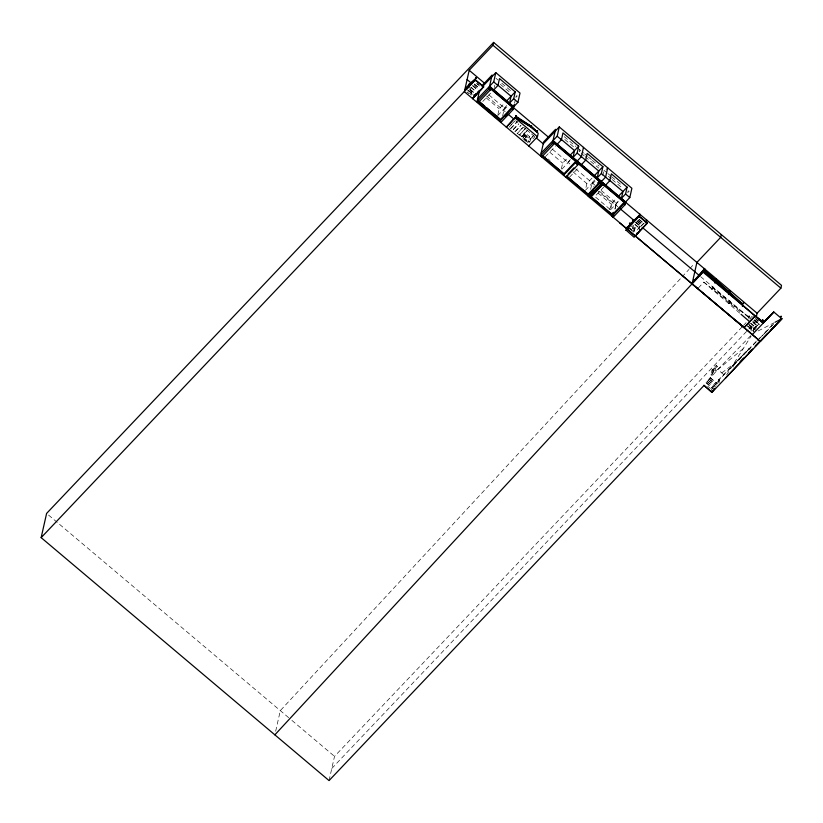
<?xml version="1.0" encoding="UTF-8"?>
<svg xmlns="http://www.w3.org/2000/svg" width="823" height="823" viewBox="0 0 823 823"><rect width="100%" height="100%" fill="white"/><g stroke="black" fill="none" stroke-linecap="round" stroke-linejoin="round"><path stroke-width="0.62" stroke-dasharray="4.12 3.09" d="M529.899 141.484C532.872 134.91 526.864 141.535 529.827 141.628M529.827 138.943L530.465 138.994M639.276 229.422C638.226 225.317 641.549 226.706 639.872 226.562M711.391 289.212C716.01 287.731 709.982 283.225 712.029 289.346M712.06 286.332L712.656 286.538M718.973 379.948C720.567 381.388 717.821 377.027 718.314 382.829M728.664 303.203C732.552 305.683 727.779 294.727 729.271 303.327M729.271 300.539L729.898 300.59M733.766 364.64C735.309 366.06 732.82 361.914 733.108 367.521M749.033 316.053C750.555 317.647 748.344 313.368 748.58 317.997M749.928 349.086L749.434 348.757L750.051 348.736M755.792 326.299C757.479 327.441 754.681 323.861 755.288 328.531M756.1 341.957L749.465 348.962M615.892 205.143L616.293 203.209L618.845 200.534M614.997 209.052L616.293 203.209L600.8 190.134M275.674 731.205L280.314 710.619L681.135 277.927M466.97 92.804L467.207 91.96L469.264 93.699L467.207 91.96M468.092 90.53L469.789 91.96L470.026 90.89M470.468 94.892L471.301 91.158L472.299 90.108L468.482 86.878M471.178 95.087L472.299 90.108M329.056 780.574L334.519 756.358L742.572 326.402M494.314 87.567L494.829 85.273M497.905 114.51L499.191 108.79L504.293 103.431M502.668 115.755L504.417 107.978L506.968 105.303M514.56 103.225L515.342 99.748M516.309 95.458L515.867 97.423L517.523 95.674M522.471 127.75L517.132 133.696L523.243 127.256M517.235 133.275L519.354 135.054L525.568 128.172M519.447 134.633L521.741 136.577L527.101 130.548M526.627 141.793L522.8 138.562L523.922 133.583L524.817 132.647L529.601 136.68L528.479 141.659L527.584 142.595L528.705 137.626L529.601 136.68M522.8 138.562L523.695 137.626L524.817 132.647M524.59 136.33L524.94 135.157L527.481 137.297L527.142 138.48L524.59 136.33L527.142 138.48M524.272 139.385L524.56 138.48L526.617 140.219L526.329 141.114L524.272 139.385L526.329 141.114M561.379 168.818L562.665 163.108L567.757 157.738M579.773 149.776L579.33 151.741L580.997 149.992M591.963 178.2L586.871 183.56L585.328 190.401L594.669 180.556M590.616 189.331L592.107 182.727L594.648 180.042M602.765 175.649L603.547 172.172L607.703 167.789M609.781 209.752L611.067 204.053L616.283 198.559M604 186.842L594.834 196.502L610.573 209.783L612.117 202.942L598.228 191.224M614.997 208.97L616.293 203.209M628.186 190.689L627.743 192.664L629.4 190.905M630.006 229.288L630.181 228.506L632.239 230.234M633.401 231.356L633.957 228.866L632.043 227.251M633.689 232.137L635.274 227.22L632.671 225.029M635.274 227.22L634.08 232.539L629.523 228.259M750.699 335.722L717.759 369.527L706.093 382.654L713.191 388.981M717.224 366.276L713.016 370.71L711.895 375.7L710.928 374.887L712.049 369.887L716.257 365.463L717.224 366.276L716.103 371.266L715.136 370.453L716.257 365.463M719.045 380.154L711.885 388.816L718.674 379.825L756.234 341.401M718.942 382.962L719.58 380.154M748.611 317.421L712.132 286.888M749.002 319.067L749.63 316.258M749.712 327.955L749.948 326.885M750.607 329.694L752.119 326.217L748.292 322.986M750.998 331.185L752.119 326.217M733.674 365.412L749.208 348.551L718.489 380.473M753.076 331.134L755.802 319.046M756.039 326.258L752.829 329.992L759.382 323.202M755.925 328.603L756.419 326.433M759.619 338.387L773.743 323.439M748.961 317.153L728.993 301.866L711.885 287.248M529.271 141.35L529.796 141.196M639.265 229.267L639.883 229.236M726.647 374.969L751.183 335.969M757.109 340.506L766.357 331.762M765.812 332.101L774.494 323.1M766.285 331.823L766.841 331.659L765.894 331.576M532.872 136.042L530.249 139.488L533.582 135.641M749.084 349.096L733.406 364.599L748.971 349.219M682.01 276.981L688.995 269.44M689.869 268.504L694.242 263.782M521.741 136.577L526.987 131.032M698.295 288.019L703.86 282.135L741.276 312.575M482.762 101.476L491.249 92.536M497.648 115.652L506.989 105.817M503.974 109.953L507.369 106.373M510.877 124.942L515.239 120.343M509.036 127.205L515.147 120.765M510.229 128.872L517.214 121.506M511.001 128.367L517.111 121.927M513.315 129.314L518.552 123.789M513.223 129.736L518.459 124.211M514.838 131.752L520.949 125.312M515.61 131.258L520.856 125.734M519.354 135.054L525.465 128.625M524.94 135.157L527.481 137.297M524.56 138.48L526.617 140.219M532.975 138.83L534.724 136.988M545.382 156.689L555.566 145.949M567.891 162.296L570.432 159.611M561.965 169.075L571.306 159.23M569.588 177.12L578.929 167.275M595.06 181.111L591.665 184.691L593.599 186.327M610.573 209.783L618.906 200.997M639.821 226.839L636.724 230.553L639.687 227.426M743.457 325.466L746.111 322.678M750.535 318.007L752.304 316.145M331.782 768.476L747.942 329.982M748.827 329.046L755.02 322.534L753.076 320.898M712.79 371.615L714.158 370.175L712.625 372.346M710.928 374.887L715.136 370.453M644.172 223.28L639.985 227.117L643.463 223.465M755.905 326.854L761.769 321.474M743.118 348.787L717.759 369.527L725.567 376.101M712.903 388.641L712.348 388.374L712.924 388.281M721.781 372.912L733.447 364.167M758.168 330.939L773.959 322.842M754.434 319.828L757.695 321.587M754.094 320.137L759.619 324.571L754.146 319.91M755.596 318.779L758.353 321.052M754.084 320.178L759.578 324.756M710.126 377.562L717.286 383.58M495.971 78.298L497.905 79.934M501.773 83.195L512.431 92.186M564.28 136.69L575.905 146.504M576.872 147.317L583.651 153.037M584.618 153.86L587.519 156.308M588.496 157.131L591.398 159.58M592.365 160.392L599.144 166.112M603.969 170.258L606.87 172.707M607.837 173.53L610.748 175.978M611.715 176.801L622.373 185.792M500.363 84.347L511.021 93.338M564.804 139.478L575.452 148.469M581.264 153.376L584.176 155.825M585.143 156.648L598.702 168.087M608.372 176.317L611.273 178.766M612.24 179.579L622.898 188.57M639.029 219.257L642.691 222.344M638.967 219.546L642.629 222.632M755.658 318.532L758.405 320.847M476.826 83.36L478.657 84.903M476.764 83.637L479.5 85.952M637.938 220.194L642.516 224.062M637.876 220.482L643.36 225.111M488.924 94.902L504.417 107.978M552.387 149.22L569.825 163.931M575.637 168.828L594.988 185.237M636.951 221.027L642.444 225.656M474.398 83.967L478.965 87.824M474.336 84.244L478.904 88.102M636.889 221.305L642.372 225.934M473.935 85.366L478.821 89.481M486.63 96.065L505.168 111.712M515.908 120.775L517.852 122.421M523.716 127.359L525.66 129.005M526.638 129.828L530.547 133.12M531.524 133.943L535.423 137.246M599.411 191.234L617.836 206.789M636.354 222.405L641.22 226.51M700.63 276.641L752.099 320.075M635.644 222.189L641.138 226.819M635.582 222.467L641.076 227.097M472.669 85.571L477.247 89.429M753.333 322.287L757.911 326.145M752.356 321.793L757.839 326.433M472.608 85.849L477.175 89.707M486.228 97.855L499.191 108.79M549.702 152.173L562.665 163.108M572.983 171.842L586.871 183.56M598.105 193.117L611.067 204.053M635.047 224.34L640.541 228.969M634.986 224.617L639.553 228.475M750.689 323.12L756.183 327.749M470.941 87.176L476.435 91.806M470.879 87.454L475.457 91.312M750.627 323.398L756.121 328.027M523.922 133.583L528.705 137.626M632.908 226.418L634.646 227.889M748.158 323.84L755.473 330.013M470.242 89.44L473.904 92.526M470.18 89.717L473.832 92.804M749.012 324.89L755.411 330.29M469.388 89.542L471.301 91.158M631.395 226.119L633.093 227.549L632.846 228.619L631.159 227.189M749.259 325.599L751.173 327.215M747.665 325.877L754.063 331.288M468.832 90.705L474.315 95.334M467.299 89.758L473.338 94.851M747.161 325.815L754.002 331.566M521.864 136.073L523.695 137.626M528.479 141.659L529.487 142.513M548.159 159.024L550.011 160.588M629.297 228.506L631.21 230.111M712.049 369.887L713.016 370.71M710.064 377.829L717.224 383.868M709.117 378.827L716.277 384.866M709.056 379.105L716.216 385.143M708.109 380.103L715.269 386.141M708.047 380.38L715.208 386.419M707.101 381.378L713.366 386.666M707.039 381.656L713.304 386.944M706.093 382.654L713.253 388.693M707.718 386.254L710.403 388.518M711.298 389.279L713.078 390.781M48.567 515.075L290.961 719.611M291.928 720.423L334.519 756.358M703.86 282.135L740.144 313.501M713.047 369.29L712.8 370.36L715.043 367.181L713.047 369.29"/><path stroke-width="1.23" d="M468.225 87.65L468.256 87.115L468.39 87.639M691.999 283.904L744.126 327.636L755.185 315.775L763.693 322.359L773.785 311.979L781.85 318.789L711.957 392.396L703.974 385.329L711.957 392.396M530.825 126.67L530.928 126.104L515.795 116.146L515.62 116.907L530.825 126.67L536.915 131.803L530.928 126.104L515.63 116.866M530.928 126.104L536.915 131.803L537.049 131.238M613.166 217.231L613.691 214.896M781.099 316.536C782.457 316.557 779.813 315.682 780.986 317.05M703.902 385.606L329.056 780.574L41.15 537.635L46.602 513.418L493.605 42.426L781.521 285.365L780.883 288.173L757.109 313.224L756.327 316.711M493.605 42.426L492.977 45.244L469.203 70.284L464.378 91.692L760.339 341.422L781.85 318.789L775.081 322.256M467.958 87.423L468.554 87.197M475.159 80.325L475.643 80.736L475.221 80.047M41.15 537.635L475.437 79.831L483.667 86.775L472.618 98.637L483.667 86.775M514.293 104.387L513.141 109.521L501.248 122.041L477.042 101.61L479.5 90.674M480.735 89.645L479.603 90.623M482.247 88.267L472.741 98.071M477.042 101.61L488.924 89.09L492.092 75.027L481.908 85.757M478.245 102.628L490.138 90.108L490.765 87.3M477.669 98.801L493.707 81.899L495.806 72.619L520.013 93.05L517.924 102.33L513.768 106.712L489.562 86.271M493.79 89.851L497.946 85.469L499.499 78.617L515.239 91.888L513.686 98.75L509.53 103.132L511.083 96.27L497.195 84.553M512.245 107.093L500.363 119.613L500.045 121.022L511.927 108.502L512.564 105.683M515.198 117.494L506.371 127.123L515.198 117.494L530.588 126.876L538.221 133.305L537.44 136.772L528.705 145.969M552.387 143.397L555.556 129.334L543.674 141.865L540.505 155.917L552.387 143.397L553.601 144.416L541.719 156.946L542.038 155.537L563.827 173.931L563.508 175.33L575.39 162.81L576.028 160.001M553.601 144.416L554.239 141.607M541.143 153.109L557.181 136.207L559.27 126.927L631.889 188.282L629.801 197.561L625.645 201.944L625.017 204.752L613.125 217.272L613.444 215.873M557.264 144.159L561.42 139.787L562.963 132.925L578.703 146.206L577.16 153.068L573.003 157.44L574.547 150.578L560.658 138.861M576.604 163.828L577.242 161.02L581.398 156.637L583.486 147.358M565.936 177.377L577.818 164.857L578.446 162.038M581.48 164.59L585.626 160.218L587.169 153.387L602.909 166.668L601.366 173.499L597.22 177.871L598.753 171.04L585.791 160.104M599.926 181.832L588.044 194.362L587.725 195.761L599.607 183.241L600.245 180.432M589.247 195.38L588.939 196.79L600.821 184.259L601.459 181.451L605.605 177.079L607.703 167.789M602.323 183.93L590.441 196.46L590.122 197.859L602.014 185.34L602.642 182.531M591.099 196.707L602.333 184.208M599.442 181.111L599.638 180.237L578.991 162.82L578.795 163.695L599.442 181.111L597.745 182.901M605.666 185.082L609.822 180.71L611.366 173.869L627.105 187.15L625.562 193.991L621.406 198.364L622.949 191.533L609.061 179.815M592.046 197.499L611.746 214.124L611.942 213.25M624.122 202.324L612.23 214.844L611.921 216.254L623.803 203.734L624.441 200.915M626.684 229.236L639.132 216.12L647.362 223.064L634.101 237.25L625.933 230.029M629.348 226.016L630.068 222.827L629.441 223.496M629.79 224.7L639.996 214.721L632.959 221.366M632.239 222.303L628.566 225.955L628.124 227.92L627.116 227.076M632.846 221.48L633.093 220.77M633.751 220.924L627.003 227.827M635.058 219.762L626.931 228.105M636.045 218.939L626.869 228.393M637.136 218.002L626.807 228.671M638.185 217.118L626.745 228.948M625.861 230.306L639.132 216.12M636.354 234.874L639.985 230.409M636.611 233.742L636.735 233.187M646.683 220.976L646.806 220.41L645.139 221.943M274.861 734.836L692.081 283.822L696.906 262.424L720.67 237.374L721.308 234.565M694.972 279.625L694.838 280.242L704.169 269.594M692.081 283.822L703.336 271.189L763.333 322.986L763.754 322.246M704.282 269.018L703.85 269.934L715.156 280.036L703.984 269.337L694.674 279.964M715.156 388.168L712.018 392.118M755.123 316.053L763.333 322.986L755.123 316.053L744.126 327.636L619.534 222.755M762.602 320.703L762.726 320.147L761.059 321.67M760.575 340.619L760.339 341.422L735.536 320.209M728.911 292.309L729.209 291.959M715.28 279.501L742.871 304.109L742.675 304.664L715.444 279.676M725.372 378.271L752.808 348.931M755.38 346.174L760.524 340.681M692.308 282.834L703.336 271.189M692.102 283.719L703.13 272.074M469.192 84.399L466.127 87.629L466.024 88.668L475.437 79.831M465.993 88.215C469.522 87.824 468.935 82.506 469.233 84.203L476.208 78.236L469.172 84.882M464.82 89.717L466.085 88.39M482.309 86.837L495.806 72.619M474.254 95.622L475.725 94.069M473.616 96.507L475.663 94.347M473.75 96.579L476.404 93.791M477.885 92.227L479.068 90.972L473.585 96.97M506.834 100.745L515.239 91.888M505.816 116.166L507.513 114.376M559.27 126.927L543.231 143.83L536.401 138.069M570.308 155.053L578.703 146.206M563.827 173.931L575.709 161.401M567.942 174.178L573.888 167.923M594.515 175.515L602.909 166.668M590.101 194.485L593.496 190.905M595.327 190.771L602.21 183.519M618.783 195.925L627.105 187.15M611.746 214.124L613.444 212.334M636.426 234.586L647.362 223.064M752.294 334.622L773.785 311.979L763.116 322.935M740.052 361.688L743.611 358.036M748.951 352.553L751.625 349.816M755.185 346.154L767.664 333.346M770.328 330.62L781.85 318.789M632.414 223.393L631.92 223.074L632.506 222.982M646.209 223.465L646.487 222.93M760.38 320.661L763.693 322.359M639.049 217.282L639.461 216.861M703.109 272.166L755.154 315.991M492.977 45.244L780.883 288.173M493.707 81.899L497.946 85.469M513.686 98.75L517.924 102.33M557.181 136.207L561.42 139.787M577.16 153.068L585.626 160.218M601.366 173.499L609.822 180.71M625.562 193.991L629.801 197.561M553.025 140.589L601.459 181.451M600.224 180.484L625.645 201.944M469.203 70.284L484.912 83.535M513.367 107.556L548.704 137.369M625.254 201.964L757.109 313.224M489.243 87.68L513.459 108.111M552.706 141.988L625.326 203.343M488.924 89.09L490.138 90.108M511.927 108.502L513.141 109.521M575.39 162.81L577.818 164.857M599.607 183.241L602.014 185.34M623.803 203.734L625.017 204.752M639.06 216.398L647.3 223.342M475.375 80.109L483.605 87.053M515.095 117.915L537.44 136.772M467.104 79.594L471.991 83.709M508.1 114.181L513.953 119.129M619.791 208.425L634.399 220.759M642.197 227.333L698.686 275.005M479.109 101.363L484.737 106.116M486.619 107.7L499.756 118.79M478.564 101.229L500.363 119.613M542.573 155.681L547.274 159.641M549.147 161.226L563.22 173.097M566.913 176.215L587.55 193.631M566.245 175.968L588.044 194.362M590.441 196.46L612.23 214.844M741.101 314.324L749.691 321.752M536.431 130.754L536.915 131.803M530.928 125.713L531.555 125.816L530.928 125.713M475.694 77.763L476.332 77.897L475.694 77.763M515.589 115.549L516.227 115.683L515.589 115.549M536.977 130.785L537.604 130.919L536.977 130.785M632.527 220.369L633.165 220.502L632.527 220.369M639.481 214.258L640.119 214.381L639.512 214.175M646.641 220.43L647.269 220.564L646.672 220.358M694.231 279.851L694.859 279.985L694.262 279.779M704.2 268.545L704.827 268.679L704.221 268.473M714.539 282.598L715.166 282.731L714.539 282.598M715.424 278.658L716.061 278.791L715.424 278.658M711.71 391.182L712.337 391.316L711.71 391.182M728.468 294.346L729.096 294.48L728.468 294.346M729.229 290.972L729.857 291.105L729.229 290.972M742.387 306.094L743.015 306.228L742.418 306.022M743.025 303.276L743.653 303.409L743.046 303.203M762.561 320.168L763.188 320.301L762.561 320.168M780.389 319.19L781.017 319.324L780.41 319.108M491.187 87.968L490.992 88.843L511.639 106.26L511.834 105.395L491.187 87.968M554.661 142.286L554.465 143.161L575.102 160.578L575.298 159.703L554.661 142.286M603.187 183.313L602.992 184.177L623.628 201.604L623.824 200.73L603.187 183.313"/></g></svg>
